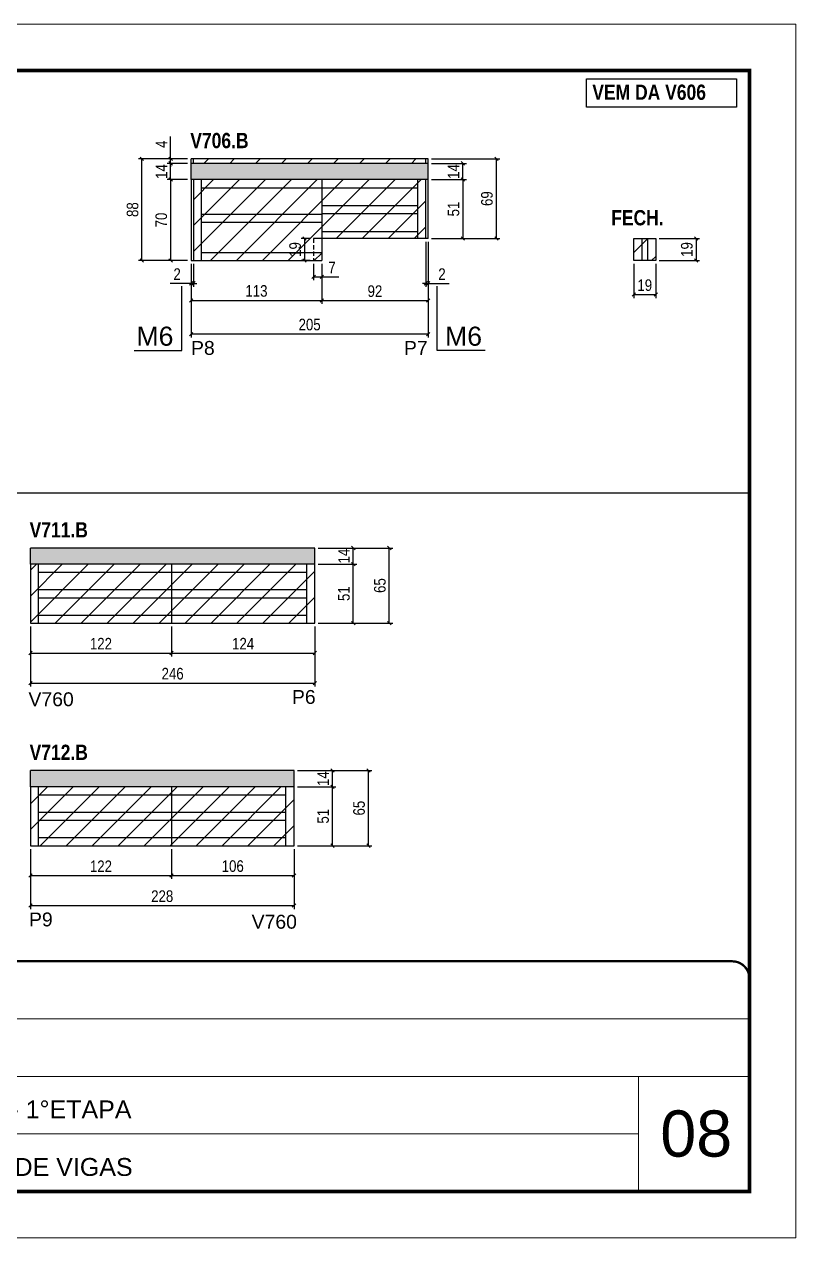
# Model space of a CAD drawing. Extents: x 3309 to 9563, y -2522 to 14608.
# Drawn here: x 8896 to 9563, y 12409 to 13459 of the extents above; entities that cross this region are included whole.
import ezdxf

# ---------------------------------------------------------------- set-up
doc = ezdxf.new("R2010")
doc.units = 0
doc.header["$PDMODE"] = 35
doc.header["$PDSIZE"] = -10
for name, pattern in [('CONTINUO', [0]), ('DASHED', [0.75, 0.5, -0.25]), ('HIDDEN', [0.375, 0.25, -0.125])]:
    doc.linetypes.add(name, pattern=pattern)
for name, color, linetype in [('5', 5, 'Continuous'), ('COTA', 241, 'Continuous'), ('NOMENCLATURA', 7, 'Continuous'), ('Painéis', 200, 'Continuous'), ('SARR_2.2x7', 40, 'Continuous')]:
    doc.layers.add(name, color=color, linetype=linetype)
for name, color, linetype, lineweight in [('CARIMBO', 255, 'Continuous', 9), ('Folhas', 255, 'Continuous', 9), ('Hachura', 251, 'Continuous', 9), ('SARRAFO DE PRESSAO', 251, 'DASHED', 9)]:
    doc.layers.add(name, color=color, linetype=linetype, lineweight=lineweight)
doc.styles.add('ARIAL', font='arial.ttf')
doc.styles.add('COTA TECNICA', font='techl___.ttf', dxfattribs={"height": 10})
doc.styles.get("Standard").update_dxf_attribs({"font": 'arial.ttf'})
doc.styles.add('TECNICA', font='techb___.ttf', dxfattribs={"height": 10})
doc.dimstyles.new('PAINEL', dxfattribs={"dimtxt": 10, "dimasz": 3, "dimexe": 3, "dimexo": 3, "dimgap": 3, "dimtad": 1, "dimdec": 1, "dimzin": 12, "dimdsep": 46, "dimtxsty": 'COTA TECNICA', "dimblk1": 'OBLIQUE', "dimblk2": 'OBLIQUE', "dimsah": 1, "dimcen": 0.9, "dimclrd": 4, "dimclre": 4, "dimclrt": 240, "dimadec": 1, "dimazin": 3, "dimtfac": 1, "dimtdec": 1, "dimtmove": 0, "dimatfit": 3, "dimfxl": 1, "dimtolj": 1, "dimtzin": 12, "dimarcsym": 0})

# ---------------------------------------------------------------- blocks, each defined once
blk = doc.blocks.new('9999999999')
at = {"color": 30, "linetype": 'CONTINUO'}
for p, q in [((98564.6, 34379.6), (99584, 34379.6)), ((98564.6, 34329.8), (99488, 34329.8)), ((99584, 34329.8), (99488, 34329.8)), ((99488, 34329.8), (99488, 34230.2)), ((98564.6, 34280), (99488, 34280))]:
    blk.add_line(p, q, dxfattribs=at)
at = {"color": 30, "linetype": 'CONTINUO', "const_width": 2}
blk.add_lwpolyline([(99584, 34230.2), (99584, 34414.4, 0.414214), (99569, 34429.4), (98229, 34429.4, 0.414214), (98214, 34414.4), (98214, 34245.2, 0.414214), (98229, 34230.2), (99584, 34230.2)], format="xyb", dxfattribs=at)
at = {"layer": 'Folhas'}
blk.add_lwpolyline([(98139, 34190.2), (99624, 34190.2), (99624, 35240.2), (98139, 35240.2)], close=True, dxfattribs=at)
at = {"layer": 'Folhas', "color": 30, "const_width": 3}
blk.add_lwpolyline([(98214, 34230.2), (99584, 34230.2), (99584, 35200.2), (98214, 35200.2)], close=True, dxfattribs=at)
at = {"color": 7, "linetype": 'Continuous', "ltscale": 5, "style": 'ARIAL'}
for s, p in [('TIPO PAR - 1°ETAPA', (98837.7, 34293.5)), ('LATERAIS DE VIGAS', (98837.7, 34243.7))]:
    blk.add_text(s, height=15.483, dxfattribs=at).set_placement(p)
blk = doc.blocks.new('_Oblique')
at = {"color": 0, "linetype": 'ByBlock', "lineweight": -2}
blk.add_line((-0.5, -0.5), (0.5, 0.5), dxfattribs=at)
blk = doc.blocks.new('*D105')
at = {"layer": 'COTA', "color": 4, "lineweight": -2, "transparency": 16777216}
for p, q in [((9244.9, 13270.9), (9244.9, 13188.2)), ((9039.9, 13251.9), (9039.9, 13188.2)), ((9244.9, 13191.2), (9039.9, 13191.2))]:
    blk.add_line(p, q, dxfattribs=at)
at = {"layer": 'Defpoints', "color": 0, "transparency": 16777216}
for p in [(9244.9, 13273.9), (9039.9, 13254.9), (9039.9, 13191.2)]:
    blk.add_point(p, dxfattribs=at)
at = {"layer": 'COTA', "color": 4, "lineweight": -2, "transparency": 16777216, "xscale": 3, "yscale": 3, "zscale": 3, "rotation": 180}
blk.add_blockref('_Oblique', (9039.9, 13191.2), dxfattribs=at)
at = {"layer": 'COTA', "color": 4, "lineweight": -2, "transparency": 16777216, "xscale": 3, "yscale": 3, "zscale": 3}
blk.add_blockref('_Oblique', (9244.9, 13191.2), dxfattribs=at)
at = {"layer": 'COTA', "color": 240, "transparency": 16777216, "insert": (9142.4, 13199.4), "char_height": 10, "attachment_point": 5, "style": 'COTA TECNICA'}
blk.add_mtext('\\A1;205', dxfattribs=at)
blk = doc.blocks.new('*D104')
at = {"layer": 'COTA', "color": 4, "lineweight": -2, "transparency": 16777216}
for p, q in [((9036.9, 13324.9), (9019.2, 13324.9)), ((9022.2, 13324.9), (9022.2, 13254.9)), ((9036.9, 13254.9), (9019.2, 13254.9))]:
    blk.add_line(p, q, dxfattribs=at)
at = {"layer": 'Defpoints', "color": 0, "transparency": 16777216}
for p in [(9039.9, 13324.9), (9022.2, 13254.9), (9039.9, 13254.9)]:
    blk.add_point(p, dxfattribs=at)
at = {"layer": 'COTA', "color": 4, "lineweight": -2, "transparency": 16777216, "xscale": 3, "yscale": 3, "zscale": 3}
for p, rotation in [((9022.2, 13324.9), 90), ((9022.2, 13254.9), 270)]:
    blk.add_blockref('_Oblique', p, dxfattribs=dict(at, rotation=rotation))
at = {"layer": 'COTA', "color": 240, "transparency": 16777216, "insert": (9014.1, 13289.9), "char_height": 10, "attachment_point": 5, "rotation": 90, "style": 'COTA TECNICA'}
blk.add_mtext('\\A1;70', dxfattribs=at)
blk = doc.blocks.new('*D106')
at = {"layer": 'COTA', "color": 4, "lineweight": -2, "transparency": 16777216}
for p, q in [((9039.9, 13251.9), (9039.9, 13217.3)), ((9152.9, 13251.9), (9152.9, 13217.3)), ((9039.9, 13220.3), (9152.9, 13220.3))]:
    blk.add_line(p, q, dxfattribs=at)
at = {"layer": 'Defpoints', "color": 0, "transparency": 16777216}
for p in [(9039.9, 13254.9), (9152.9, 13254.9), (9152.9, 13220.3)]:
    blk.add_point(p, dxfattribs=at)
at = {"layer": 'COTA', "color": 4, "lineweight": -2, "transparency": 16777216, "xscale": 3, "yscale": 3, "zscale": 3, "rotation": 180}
blk.add_blockref('_Oblique', (9039.9, 13220.3), dxfattribs=at)
at = {"layer": 'COTA', "color": 4, "lineweight": -2, "transparency": 16777216, "xscale": 3, "yscale": 3, "zscale": 3}
blk.add_blockref('_Oblique', (9152.9, 13220.3), dxfattribs=at)
at = {"layer": 'COTA', "color": 240, "transparency": 16777216, "insert": (9096.4, 13228.5), "char_height": 10, "attachment_point": 5, "style": 'COTA TECNICA'}
blk.add_mtext('\\A1;113', dxfattribs=at)
blk = doc.blocks.new('*D107')
at = {"layer": 'COTA', "color": 4, "lineweight": -2, "transparency": 16777216}
for p, q in [((9244.9, 13270.9), (9244.9, 13217.3)), ((9152.9, 13251.9), (9152.9, 13217.3)), ((9152.9, 13220.3), (9244.9, 13220.3))]:
    blk.add_line(p, q, dxfattribs=at)
at = {"layer": 'Defpoints', "color": 0, "transparency": 16777216}
for p in [(9244.9, 13273.9), (9152.9, 13254.9), (9244.9, 13220.3)]:
    blk.add_point(p, dxfattribs=at)
at = {"layer": 'COTA', "color": 4, "lineweight": -2, "transparency": 16777216, "xscale": 3, "yscale": 3, "zscale": 3, "rotation": 180}
blk.add_blockref('_Oblique', (9152.9, 13220.3), dxfattribs=at)
at = {"layer": 'COTA', "color": 4, "lineweight": -2, "transparency": 16777216, "xscale": 3, "yscale": 3, "zscale": 3}
blk.add_blockref('_Oblique', (9244.9, 13220.3), dxfattribs=at)
at = {"layer": 'COTA', "color": 240, "transparency": 16777216, "insert": (9198.9, 13228.3), "char_height": 10, "attachment_point": 5, "style": 'COTA TECNICA'}
blk.add_mtext('\\A1;92', dxfattribs=at)
blk = doc.blocks.new('*D108')
at = {"layer": 'COTA', "color": 4, "lineweight": -2, "transparency": 16777216}
for p, q in [((9039.9, 13251.9), (9039.9, 13232.1)), ((9041.9, 13251.9), (9041.9, 13232.1)), ((9039.9, 13235.1), (9021.8, 13235.1)), ((9041.9, 13235.1), (9039.9, 13235.1)), ((9041.9, 13235.1), (9044.9, 13235.1))]:
    blk.add_line(p, q, dxfattribs=at)
at = {"layer": 'Defpoints', "color": 0, "transparency": 16777216}
for p in [(9039.9, 13254.9), (9041.9, 13254.9), (9039.9, 13235.1)]:
    blk.add_point(p, dxfattribs=at)
at = {"layer": 'COTA', "color": 4, "lineweight": -2, "transparency": 16777216, "xscale": 3, "yscale": 3, "zscale": 3}
blk.add_blockref('_Oblique', (9039.9, 13235.1), dxfattribs=at)
at = {"layer": 'COTA', "color": 4, "lineweight": -2, "transparency": 16777216, "xscale": 3, "yscale": 3, "zscale": 3, "rotation": 180}
blk.add_blockref('_Oblique', (9041.9, 13235.1), dxfattribs=at)
at = {"layer": 'COTA', "color": 240, "transparency": 16777216, "insert": (9027.8, 13243.1), "char_height": 10, "attachment_point": 5, "style": 'COTA TECNICA'}
blk.add_mtext('\\A1;2', dxfattribs=at)
blk = doc.blocks.new('*D109')
at = {"layer": 'COTA', "color": 4, "lineweight": -2, "transparency": 16777216}
for p, q in [((9242.9, 13270.9), (9242.9, 13232.1)), ((9244.9, 13270.9), (9244.9, 13232.1)), ((9242.9, 13235.1), (9239.9, 13235.1)), ((9242.9, 13235.1), (9244.9, 13235.1)), ((9244.9, 13235.1), (9263, 13235.1))]:
    blk.add_line(p, q, dxfattribs=at)
at = {"layer": 'Defpoints', "color": 0, "transparency": 16777216}
for p in [(9242.9, 13273.9), (9244.9, 13273.9), (9244.9, 13235.1)]:
    blk.add_point(p, dxfattribs=at)
at = {"layer": 'COTA', "color": 4, "lineweight": -2, "transparency": 16777216, "xscale": 3, "yscale": 3, "zscale": 3}
blk.add_blockref('_Oblique', (9242.9, 13235.1), dxfattribs=at)
at = {"layer": 'COTA', "color": 4, "lineweight": -2, "transparency": 16777216, "xscale": 3, "yscale": 3, "zscale": 3, "rotation": 180}
blk.add_blockref('_Oblique', (9244.9, 13235.1), dxfattribs=at)
at = {"layer": 'COTA', "color": 240, "transparency": 16777216, "insert": (9256.9, 13243.1), "char_height": 10, "attachment_point": 5, "style": 'COTA TECNICA'}
blk.add_mtext('\\A1;2', dxfattribs=at)
blk = doc.blocks.new('*D175')
at = {"layer": 'COTA', "color": 4, "lineweight": -2, "transparency": 16777216}
for p, q in [((9145.9, 13251.9), (9145.9, 13237.8)), ((9152.9, 13251.9), (9152.9, 13237.8)), ((9145.9, 13240.8), (9152.9, 13240.8)), ((9152.9, 13240.8), (9167.6, 13240.8))]:
    blk.add_line(p, q, dxfattribs=at)
at = {"layer": 'Defpoints', "color": 0, "transparency": 16777216}
for p in [(9145.9, 13254.9), (9152.9, 13254.9), (9152.9, 13240.8)]:
    blk.add_point(p, dxfattribs=at)
at = {"layer": 'COTA', "color": 4, "lineweight": -2, "transparency": 16777216, "xscale": 3, "yscale": 3, "zscale": 3, "rotation": 180}
blk.add_blockref('_Oblique', (9145.9, 13240.8), dxfattribs=at)
at = {"layer": 'COTA', "color": 4, "lineweight": -2, "transparency": 16777216, "xscale": 3, "yscale": 3, "zscale": 3}
blk.add_blockref('_Oblique', (9152.9, 13240.8), dxfattribs=at)
at = {"layer": 'COTA', "color": 240, "transparency": 16777216, "insert": (9161.8, 13248.9), "char_height": 10, "attachment_point": 5, "style": 'COTA TECNICA'}
blk.add_mtext('\\A1;7', dxfattribs=at)
blk = doc.blocks.new('*D176')
at = {"layer": 'COTA', "color": 4, "lineweight": -2, "transparency": 16777216}
for p, q in [((9142.9, 13273.9), (9135, 13273.9)), ((9138, 13273.9), (9138, 13254.9)), ((9142.9, 13254.9), (9135, 13254.9))]:
    blk.add_line(p, q, dxfattribs=at)
at = {"layer": 'Defpoints', "color": 0, "transparency": 16777216}
for p in [(9145.9, 13273.9), (9138, 13254.9), (9145.9, 13254.9)]:
    blk.add_point(p, dxfattribs=at)
at = {"layer": 'COTA', "color": 4, "lineweight": -2, "transparency": 16777216, "xscale": 3, "yscale": 3, "zscale": 3}
for p, rotation in [((9138, 13273.9), 90), ((9138, 13254.9), 270)]:
    blk.add_blockref('_Oblique', p, dxfattribs=dict(at, rotation=rotation))
at = {"layer": 'COTA', "color": 240, "transparency": 16777216, "insert": (9129.9, 13264.4), "char_height": 10, "attachment_point": 5, "rotation": 90, "style": 'COTA TECNICA'}
blk.add_mtext('\\A1;19', dxfattribs=at)
blk = doc.blocks.new('*D178')
at = {"layer": 'COTA', "color": 4, "lineweight": -2, "transparency": 16777216}
for p, q in [((9422.8, 13251.9), (9422.8, 13222.4)), ((9441.8, 13251.9), (9441.8, 13222.4)), ((9422.8, 13225.4), (9441.8, 13225.4))]:
    blk.add_line(p, q, dxfattribs=at)
at = {"layer": 'Defpoints', "color": 0, "transparency": 16777216}
for p in [(9422.8, 13254.9), (9441.8, 13254.9), (9441.8, 13225.4)]:
    blk.add_point(p, dxfattribs=at)
at = {"layer": 'COTA', "color": 4, "lineweight": -2, "transparency": 16777216, "xscale": 3, "yscale": 3, "zscale": 3, "rotation": 180}
blk.add_blockref('_Oblique', (9422.8, 13225.4), dxfattribs=at)
at = {"layer": 'COTA', "color": 4, "lineweight": -2, "transparency": 16777216, "xscale": 3, "yscale": 3, "zscale": 3}
blk.add_blockref('_Oblique', (9441.8, 13225.4), dxfattribs=at)
at = {"layer": 'COTA', "color": 240, "transparency": 16777216, "insert": (9432.3, 13233.5), "char_height": 10, "attachment_point": 5, "style": 'COTA TECNICA'}
blk.add_mtext('\\A1;19', dxfattribs=at)
blk = doc.blocks.new('*D179')
at = {"layer": 'COTA', "color": 4, "lineweight": -2, "transparency": 16777216}
for p, q in [((9444.8, 13273.9), (9479.7, 13273.9)), ((9476.7, 13273.9), (9476.7, 13254.9)), ((9444.8, 13254.9), (9479.7, 13254.9))]:
    blk.add_line(p, q, dxfattribs=at)
at = {"layer": 'Defpoints', "color": 0, "transparency": 16777216}
for p in [(9441.8, 13273.9), (9441.8, 13254.9), (9476.7, 13254.9)]:
    blk.add_point(p, dxfattribs=at)
at = {"layer": 'COTA', "color": 4, "lineweight": -2, "transparency": 16777216, "xscale": 3, "yscale": 3, "zscale": 3}
for p, rotation in [((9476.7, 13273.9), 90), ((9476.7, 13254.9), 270)]:
    blk.add_blockref('_Oblique', p, dxfattribs=dict(at, rotation=rotation))
at = {"layer": 'COTA', "color": 240, "transparency": 16777216, "insert": (9468.7, 13264.4), "char_height": 10, "attachment_point": 5, "rotation": 90, "style": 'COTA TECNICA'}
blk.add_mtext('\\A1;19', dxfattribs=at)
blk = doc.blocks.new('*D186')
at = {"layer": 'COTA', "color": 4, "lineweight": -2, "transparency": 16777216}
for p, q in [((8900.9, 12938.1), (8900.9, 12886.2)), ((9146.9, 12938.1), (9146.9, 12886.2)), ((8900.9, 12889.2), (9146.9, 12889.2))]:
    blk.add_line(p, q, dxfattribs=at)
at = {"layer": 'Defpoints', "color": 0, "transparency": 16777216}
for p in [(8900.9, 12941.1), (9146.9, 12941.1), (9146.9, 12889.2)]:
    blk.add_point(p, dxfattribs=at)
at = {"layer": 'COTA', "color": 4, "lineweight": -2, "transparency": 16777216, "xscale": 3, "yscale": 3, "zscale": 3, "rotation": 180}
blk.add_blockref('_Oblique', (8900.9, 12889.2), dxfattribs=at)
at = {"layer": 'COTA', "color": 4, "lineweight": -2, "transparency": 16777216, "xscale": 3, "yscale": 3, "zscale": 3}
blk.add_blockref('_Oblique', (9146.9, 12889.2), dxfattribs=at)
at = {"layer": 'COTA', "color": 240, "transparency": 16777216, "insert": (9023.9, 12897.3), "char_height": 10, "attachment_point": 5, "style": 'COTA TECNICA'}
blk.add_mtext('\\A1;246', dxfattribs=at)
blk = doc.blocks.new('*D187')
at = {"layer": 'COTA', "color": 4, "lineweight": -2, "transparency": 16777216}
for p, q in [((8900.9, 12938.1), (8900.9, 12912.2)), ((9022.9, 12938.1), (9022.9, 12912.2)), ((8900.9, 12915.2), (9022.9, 12915.2))]:
    blk.add_line(p, q, dxfattribs=at)
at = {"layer": 'Defpoints', "color": 0, "transparency": 16777216}
for p in [(8900.9, 12941.1), (9022.9, 12941.1), (9022.9, 12915.2)]:
    blk.add_point(p, dxfattribs=at)
at = {"layer": 'COTA', "color": 4, "lineweight": -2, "transparency": 16777216, "xscale": 3, "yscale": 3, "zscale": 3, "rotation": 180}
blk.add_blockref('_Oblique', (8900.9, 12915.2), dxfattribs=at)
at = {"layer": 'COTA', "color": 4, "lineweight": -2, "transparency": 16777216, "xscale": 3, "yscale": 3, "zscale": 3}
blk.add_blockref('_Oblique', (9022.9, 12915.2), dxfattribs=at)
at = {"layer": 'COTA', "color": 240, "transparency": 16777216, "insert": (8961.9, 12923.3), "char_height": 10, "attachment_point": 5, "style": 'COTA TECNICA'}
blk.add_mtext('\\A1;122', dxfattribs=at)
blk = doc.blocks.new('*D188')
at = {"layer": 'COTA', "color": 4, "lineweight": -2, "transparency": 16777216}
for p, q in [((9022.9, 12938.1), (9022.9, 12912.2)), ((9146.9, 12938.1), (9146.9, 12912.2)), ((9022.9, 12915.2), (9146.9, 12915.2))]:
    blk.add_line(p, q, dxfattribs=at)
at = {"layer": 'Defpoints', "color": 0, "transparency": 16777216}
for p in [(9022.9, 12941.1), (9146.9, 12941.1), (9146.9, 12915.2)]:
    blk.add_point(p, dxfattribs=at)
at = {"layer": 'COTA', "color": 4, "lineweight": -2, "transparency": 16777216, "xscale": 3, "yscale": 3, "zscale": 3, "rotation": 180}
blk.add_blockref('_Oblique', (9022.9, 12915.2), dxfattribs=at)
at = {"layer": 'COTA', "color": 4, "lineweight": -2, "transparency": 16777216, "xscale": 3, "yscale": 3, "zscale": 3}
blk.add_blockref('_Oblique', (9146.9, 12915.2), dxfattribs=at)
at = {"layer": 'COTA', "color": 240, "transparency": 16777216, "insert": (9084.9, 12923.3), "char_height": 10, "attachment_point": 5, "style": 'COTA TECNICA'}
blk.add_mtext('\\A1;124', dxfattribs=at)
blk = doc.blocks.new('*D189')
at = {"layer": 'COTA', "color": 4, "lineweight": -2, "transparency": 16777216}
for p, q in [((9149.9, 12992.1), (9183.2, 12992.1)), ((9180.2, 12941.1), (9180.2, 12992.1)), ((9149.9, 12941.1), (9183.2, 12941.1))]:
    blk.add_line(p, q, dxfattribs=at)
at = {"layer": 'Defpoints', "color": 0, "transparency": 16777216}
for p in [(9146.9, 12992.1), (9180.2, 12992.1), (9146.9, 12941.1)]:
    blk.add_point(p, dxfattribs=at)
at = {"layer": 'COTA', "color": 4, "lineweight": -2, "transparency": 16777216, "xscale": 3, "yscale": 3, "zscale": 3}
for p, rotation in [((9180.2, 12992.1), 90), ((9180.2, 12941.1), 270)]:
    blk.add_blockref('_Oblique', p, dxfattribs=dict(at, rotation=rotation))
at = {"layer": 'COTA', "color": 240, "transparency": 16777216, "insert": (9172.1, 12966.6), "char_height": 10, "attachment_point": 5, "rotation": 90, "style": 'COTA TECNICA'}
blk.add_mtext('\\A1;51', dxfattribs=at)
blk = doc.blocks.new('*D190')
at = {"layer": 'COTA', "color": 4, "lineweight": -2, "transparency": 16777216}
for p, q in [((9149.9, 13006.1), (9183.2, 13006.1)), ((9180.2, 12992.1), (9180.2, 13006.1)), ((9149.9, 12992.1), (9183.2, 12992.1))]:
    blk.add_line(p, q, dxfattribs=at)
at = {"layer": 'Defpoints', "color": 0, "transparency": 16777216}
for p in [(9146.9, 13006.1), (9180.2, 13006.1), (9146.9, 12992.1)]:
    blk.add_point(p, dxfattribs=at)
at = {"layer": 'COTA', "color": 4, "lineweight": -2, "transparency": 16777216, "xscale": 3, "yscale": 3, "zscale": 3}
for p, rotation in [((9180.2, 13006.1), 90), ((9180.2, 12992.1), 270)]:
    blk.add_blockref('_Oblique', p, dxfattribs=dict(at, rotation=rotation))
at = {"layer": 'COTA', "color": 240, "transparency": 16777216, "insert": (9172.1, 12999.1), "char_height": 10, "attachment_point": 5, "rotation": 90, "style": 'COTA TECNICA'}
blk.add_mtext('\\A1;14', dxfattribs=at)
blk = doc.blocks.new('*D191')
at = {"layer": 'COTA', "color": 4, "lineweight": -2, "transparency": 16777216}
for p, q in [((9149.9, 13006.1), (9214.3, 13006.1)), ((9211.3, 12941.1), (9211.3, 13006.1)), ((9149.9, 12941.1), (9214.3, 12941.1))]:
    blk.add_line(p, q, dxfattribs=at)
at = {"layer": 'Defpoints', "color": 0, "transparency": 16777216}
for p in [(9146.9, 13006.1), (9211.3, 13006.1), (9146.9, 12941.1)]:
    blk.add_point(p, dxfattribs=at)
at = {"layer": 'COTA', "color": 4, "lineweight": -2, "transparency": 16777216, "xscale": 3, "yscale": 3, "zscale": 3}
for p, rotation in [((9211.3, 13006.1), 90), ((9211.3, 12941.1), 270)]:
    blk.add_blockref('_Oblique', p, dxfattribs=dict(at, rotation=rotation))
at = {"layer": 'COTA', "color": 240, "transparency": 16777216, "insert": (9203.2, 12973.6), "char_height": 10, "attachment_point": 5, "rotation": 90, "style": 'COTA TECNICA'}
blk.add_mtext('\\A1;65', dxfattribs=at)
blk = doc.blocks.new('*D192')
at = {"layer": 'COTA', "color": 4, "lineweight": -2, "transparency": 16777216}
for p, q in [((8900.9, 12745.5), (8900.9, 12693.7)), ((9128.9, 12745.5), (9128.9, 12693.7)), ((8900.9, 12696.7), (9128.9, 12696.7))]:
    blk.add_line(p, q, dxfattribs=at)
at = {"layer": 'Defpoints', "color": 0, "transparency": 16777216}
for p in [(8900.9, 12748.5), (9128.9, 12748.5), (9128.9, 12696.7)]:
    blk.add_point(p, dxfattribs=at)
at = {"layer": 'COTA', "color": 4, "lineweight": -2, "transparency": 16777216, "xscale": 3, "yscale": 3, "zscale": 3, "rotation": 180}
blk.add_blockref('_Oblique', (8900.9, 12696.7), dxfattribs=at)
at = {"layer": 'COTA', "color": 4, "lineweight": -2, "transparency": 16777216, "xscale": 3, "yscale": 3, "zscale": 3}
blk.add_blockref('_Oblique', (9128.9, 12696.7), dxfattribs=at)
at = {"layer": 'COTA', "color": 240, "transparency": 16777216, "insert": (9014.9, 12704.8), "char_height": 10, "attachment_point": 5, "style": 'COTA TECNICA'}
blk.add_mtext('\\A1;228', dxfattribs=at)
blk = doc.blocks.new('*D193')
at = {"layer": 'COTA', "color": 4, "lineweight": -2, "transparency": 16777216}
for p, q in [((8900.9, 12745.5), (8900.9, 12719.7)), ((9022.9, 12745.5), (9022.9, 12719.7)), ((8900.9, 12722.7), (9022.9, 12722.7))]:
    blk.add_line(p, q, dxfattribs=at)
at = {"layer": 'Defpoints', "color": 0, "transparency": 16777216}
for p in [(8900.9, 12748.5), (9022.9, 12748.5), (9022.9, 12722.7)]:
    blk.add_point(p, dxfattribs=at)
at = {"layer": 'COTA', "color": 4, "lineweight": -2, "transparency": 16777216, "xscale": 3, "yscale": 3, "zscale": 3, "rotation": 180}
blk.add_blockref('_Oblique', (8900.9, 12722.7), dxfattribs=at)
at = {"layer": 'COTA', "color": 4, "lineweight": -2, "transparency": 16777216, "xscale": 3, "yscale": 3, "zscale": 3}
blk.add_blockref('_Oblique', (9022.9, 12722.7), dxfattribs=at)
at = {"layer": 'COTA', "color": 240, "transparency": 16777216, "insert": (8961.9, 12730.7), "char_height": 10, "attachment_point": 5, "style": 'COTA TECNICA'}
blk.add_mtext('\\A1;122', dxfattribs=at)
blk = doc.blocks.new('*D194')
at = {"layer": 'COTA', "color": 4, "lineweight": -2, "transparency": 16777216}
for p, q in [((9022.9, 12745.5), (9022.9, 12719.7)), ((9128.9, 12745.5), (9128.9, 12719.7)), ((9022.9, 12722.7), (9128.9, 12722.7))]:
    blk.add_line(p, q, dxfattribs=at)
at = {"layer": 'Defpoints', "color": 0, "transparency": 16777216}
for p in [(9022.9, 12748.5), (9128.9, 12748.5), (9128.9, 12722.7)]:
    blk.add_point(p, dxfattribs=at)
at = {"layer": 'COTA', "color": 4, "lineweight": -2, "transparency": 16777216, "xscale": 3, "yscale": 3, "zscale": 3, "rotation": 180}
blk.add_blockref('_Oblique', (9022.9, 12722.7), dxfattribs=at)
at = {"layer": 'COTA', "color": 4, "lineweight": -2, "transparency": 16777216, "xscale": 3, "yscale": 3, "zscale": 3}
blk.add_blockref('_Oblique', (9128.9, 12722.7), dxfattribs=at)
at = {"layer": 'COTA', "color": 240, "transparency": 16777216, "insert": (9075.9, 12730.8), "char_height": 10, "attachment_point": 5, "style": 'COTA TECNICA'}
blk.add_mtext('\\A1;106', dxfattribs=at)
blk = doc.blocks.new('*D195')
at = {"layer": 'COTA', "color": 4, "lineweight": -2, "transparency": 16777216}
for p, q in [((9131.9, 12799.5), (9165.2, 12799.5)), ((9162.2, 12748.5), (9162.2, 12799.5)), ((9131.9, 12748.5), (9165.2, 12748.5))]:
    blk.add_line(p, q, dxfattribs=at)
at = {"layer": 'Defpoints', "color": 0, "transparency": 16777216}
for p in [(9128.9, 12799.5), (9162.2, 12799.5), (9128.9, 12748.5)]:
    blk.add_point(p, dxfattribs=at)
at = {"layer": 'COTA', "color": 4, "lineweight": -2, "transparency": 16777216, "xscale": 3, "yscale": 3, "zscale": 3}
for p, rotation in [((9162.2, 12799.5), 90), ((9162.2, 12748.5), 270)]:
    blk.add_blockref('_Oblique', p, dxfattribs=dict(at, rotation=rotation))
at = {"layer": 'COTA', "color": 240, "transparency": 16777216, "insert": (9154.1, 12774), "char_height": 10, "attachment_point": 5, "rotation": 90, "style": 'COTA TECNICA'}
blk.add_mtext('\\A1;51', dxfattribs=at)
blk = doc.blocks.new('*D196')
at = {"layer": 'COTA', "color": 4, "lineweight": -2, "transparency": 16777216}
for p, q in [((9131.9, 12813.5), (9165.2, 12813.5)), ((9162.2, 12799.5), (9162.2, 12813.5)), ((9131.9, 12799.5), (9165.2, 12799.5))]:
    blk.add_line(p, q, dxfattribs=at)
at = {"layer": 'Defpoints', "color": 0, "transparency": 16777216}
for p in [(9128.9, 12813.5), (9162.2, 12813.5), (9128.9, 12799.5)]:
    blk.add_point(p, dxfattribs=at)
at = {"layer": 'COTA', "color": 4, "lineweight": -2, "transparency": 16777216, "xscale": 3, "yscale": 3, "zscale": 3}
for p, rotation in [((9162.2, 12813.5), 90), ((9162.2, 12799.5), 270)]:
    blk.add_blockref('_Oblique', p, dxfattribs=dict(at, rotation=rotation))
at = {"layer": 'COTA', "color": 240, "transparency": 16777216, "insert": (9154.1, 12806.5), "char_height": 10, "attachment_point": 5, "rotation": 90, "style": 'COTA TECNICA'}
blk.add_mtext('\\A1;14', dxfattribs=at)
blk = doc.blocks.new('*D197')
at = {"layer": 'COTA', "color": 4, "lineweight": -2, "transparency": 16777216}
for p, q in [((9131.9, 12813.5), (9196.3, 12813.5)), ((9193.3, 12748.5), (9193.3, 12813.5)), ((9131.9, 12748.5), (9196.3, 12748.5))]:
    blk.add_line(p, q, dxfattribs=at)
at = {"layer": 'Defpoints', "color": 0, "transparency": 16777216}
for p in [(9128.9, 12813.5), (9193.3, 12813.5), (9128.9, 12748.5)]:
    blk.add_point(p, dxfattribs=at)
at = {"layer": 'COTA', "color": 4, "lineweight": -2, "transparency": 16777216, "xscale": 3, "yscale": 3, "zscale": 3}
for p, rotation in [((9193.3, 12813.5), 90), ((9193.3, 12748.5), 270)]:
    blk.add_blockref('_Oblique', p, dxfattribs=dict(at, rotation=rotation))
at = {"layer": 'COTA', "color": 240, "transparency": 16777216, "insert": (9185.2, 12781), "char_height": 10, "attachment_point": 5, "rotation": 90, "style": 'COTA TECNICA'}
blk.add_mtext('\\A1;65', dxfattribs=at)
blk = doc.blocks.new('*D204')
at = {"layer": 'COTA', "color": 4, "lineweight": -2, "transparency": 16777216}
for p, q in [((9247.9, 13324.9), (9278, 13324.9)), ((9275, 13324.9), (9275, 13273.9)), ((9247.9, 13273.9), (9278, 13273.9))]:
    blk.add_line(p, q, dxfattribs=at)
at = {"layer": 'Defpoints', "color": 0, "transparency": 16777216}
for p in [(9244.9, 13324.9), (9244.9, 13273.9), (9275, 13273.9)]:
    blk.add_point(p, dxfattribs=at)
at = {"layer": 'COTA', "color": 4, "lineweight": -2, "transparency": 16777216, "xscale": 3, "yscale": 3, "zscale": 3}
for p, rotation in [((9275, 13324.9), 90), ((9275, 13273.9), 270)]:
    blk.add_blockref('_Oblique', p, dxfattribs=dict(at, rotation=rotation))
at = {"layer": 'COTA', "color": 240, "transparency": 16777216, "insert": (9266.9, 13299.4), "char_height": 10, "attachment_point": 5, "rotation": 90, "style": 'COTA TECNICA'}
blk.add_mtext('\\A1;51', dxfattribs=at)
blk = doc.blocks.new('*D264')
at = {"layer": 'COTA', "color": 4, "lineweight": -2, "transparency": 16777216}
for p, q in [((9247.9, 13338.9), (9278, 13338.9)), ((9275, 13324.9), (9275, 13338.9)), ((9247.9, 13324.9), (9278, 13324.9))]:
    blk.add_line(p, q, dxfattribs=at)
at = {"layer": 'Defpoints', "color": 0, "transparency": 16777216}
for p in [(9244.9, 13338.9), (9275, 13338.9), (9244.9, 13324.9)]:
    blk.add_point(p, dxfattribs=at)
at = {"layer": 'COTA', "color": 4, "lineweight": -2, "transparency": 16777216, "xscale": 3, "yscale": 3, "zscale": 3}
for p, rotation in [((9275, 13338.9), 90), ((9275, 13324.9), 270)]:
    blk.add_blockref('_Oblique', p, dxfattribs=dict(at, rotation=rotation))
at = {"layer": 'COTA', "color": 240, "transparency": 16777216, "insert": (9266.9, 13331.9), "char_height": 10, "attachment_point": 5, "rotation": 90, "style": 'COTA TECNICA'}
blk.add_mtext('\\A1;14', dxfattribs=at)
blk = doc.blocks.new('*D265')
at = {"layer": 'COTA', "color": 4, "lineweight": -2, "transparency": 16777216}
for p, q in [((9036.9, 13338.9), (9019.2, 13338.9)), ((9022.2, 13324.9), (9022.2, 13338.9)), ((9036.9, 13324.9), (9019.2, 13324.9))]:
    blk.add_line(p, q, dxfattribs=at)
at = {"layer": 'Defpoints', "color": 0, "transparency": 16777216}
for p in [(9022.2, 13338.9), (9039.9, 13338.9), (9039.9, 13324.9)]:
    blk.add_point(p, dxfattribs=at)
at = {"layer": 'COTA', "color": 4, "lineweight": -2, "transparency": 16777216, "xscale": 3, "yscale": 3, "zscale": 3}
for p, rotation in [((9022.2, 13338.9), 90), ((9022.2, 13324.9), 270)]:
    blk.add_blockref('_Oblique', p, dxfattribs=dict(at, rotation=rotation))
at = {"layer": 'COTA', "color": 240, "transparency": 16777216, "insert": (9014.2, 13331.9), "char_height": 10, "attachment_point": 5, "rotation": 90, "style": 'COTA TECNICA'}
blk.add_mtext('\\A1;14', dxfattribs=at)
blk = doc.blocks.new('*D266')
at = {"layer": 'COTA', "color": 4, "lineweight": -2, "transparency": 16777216}
for p, q in [((9022.2, 13342.9), (9022.2, 13362.1)), ((9036.9, 13342.9), (9019.2, 13342.9)), ((9036.9, 13338.9), (9019.2, 13338.9)), ((9022.2, 13338.9), (9022.2, 13342.9)), ((9022.2, 13338.9), (9022.2, 13335.9))]:
    blk.add_line(p, q, dxfattribs=at)
at = {"layer": 'Defpoints', "color": 0, "transparency": 16777216}
for p in [(9022.2, 13342.9), (9039.9, 13342.9), (9039.9, 13338.9)]:
    blk.add_point(p, dxfattribs=at)
at = {"layer": 'COTA', "color": 4, "lineweight": -2, "transparency": 16777216, "xscale": 3, "yscale": 3, "zscale": 3}
for p, rotation in [((9022.2, 13342.9), 270), ((9022.2, 13338.9), 90)]:
    blk.add_blockref('_Oblique', p, dxfattribs=dict(at, rotation=rotation))
at = {"layer": 'COTA', "color": 240, "transparency": 16777216, "insert": (9014.2, 13355.5), "char_height": 10, "attachment_point": 5, "rotation": 90, "style": 'COTA TECNICA'}
blk.add_mtext('\\A1;4', dxfattribs=at)
blk = doc.blocks.new('*D267')
at = {"layer": 'COTA', "color": 4, "lineweight": -2, "transparency": 16777216}
for p, q in [((9036.9, 13342.9), (8994.3, 13342.9)), ((8997.3, 13254.9), (8997.3, 13342.9)), ((9036.9, 13254.9), (8994.3, 13254.9))]:
    blk.add_line(p, q, dxfattribs=at)
at = {"layer": 'Defpoints', "color": 0, "transparency": 16777216}
for p in [(8997.3, 13342.9), (9039.9, 13342.9), (9039.9, 13254.9)]:
    blk.add_point(p, dxfattribs=at)
at = {"layer": 'COTA', "color": 4, "lineweight": -2, "transparency": 16777216, "xscale": 3, "yscale": 3, "zscale": 3}
for p, rotation in [((8997.3, 13342.9), 90), ((8997.3, 13254.9), 270)]:
    blk.add_blockref('_Oblique', p, dxfattribs=dict(at, rotation=rotation))
at = {"layer": 'COTA', "color": 240, "transparency": 16777216, "insert": (8989.3, 13298.9), "char_height": 10, "attachment_point": 5, "rotation": 90, "style": 'COTA TECNICA'}
blk.add_mtext('\\A1;88', dxfattribs=at)
blk = doc.blocks.new('*D268')
at = {"layer": 'COTA', "color": 4, "lineweight": -2, "transparency": 16777216}
for p, q in [((9247.9, 13342.9), (9307, 13342.9)), ((9304, 13273.9), (9304, 13342.9)), ((9247.9, 13273.9), (9307, 13273.9))]:
    blk.add_line(p, q, dxfattribs=at)
at = {"layer": 'Defpoints', "color": 0, "transparency": 16777216}
for p in [(9244.9, 13342.9), (9304, 13342.9), (9244.9, 13273.9)]:
    blk.add_point(p, dxfattribs=at)
at = {"layer": 'COTA', "color": 4, "lineweight": -2, "transparency": 16777216, "xscale": 3, "yscale": 3, "zscale": 3}
for p, rotation in [((9304, 13342.9), 90), ((9304, 13273.9), 270)]:
    blk.add_blockref('_Oblique', p, dxfattribs=dict(at, rotation=rotation))
at = {"layer": 'COTA', "color": 240, "transparency": 16777216, "insert": (9295.8, 13308.4), "char_height": 10, "attachment_point": 5, "rotation": 90, "style": 'COTA TECNICA'}
blk.add_mtext('\\A1;69', dxfattribs=at)

msp = doc.modelspace()

# ---------------------------------------------------------------- hatches: boundary and pattern name
at = {"layer": 'COTA'}
h = msp.add_hatch(dxfattribs=at)
h.set_pattern_fill('AR-CONC', color=256, scale=0.03)
h.paths.add_polyline_path([(9244.89, 13338.87), (9039.89, 13338.87), (9039.89, 13324.87), (9244.89, 13324.87)])
h = msp.add_hatch(dxfattribs=at)
h.set_pattern_fill('AR-CONC', color=256, scale=0.03)
h.set_pattern_definition([(50, (396.5824, 57.4984), (5.4655401, -0.4781726), [0.5715, -6.2865]), (355, (396.5824, 57.4984), (-1.0573026, 5.7317054), [0.4572, -5.0292175]), (100.451445, (397.038, 57.4586), (4.4082374, 5.2535326), [0.4857003, -5.3427073]), (46.1842, (396.5824, 59.0224), (8.1323712, -1.2612698), [0.85725, -9.42975]), (96.63556, (397.26, 58.917), (7.122124, 7.4227837), [0.7285507, -8.0140682]), (351.18415, (396.582, 59.0224), (7.122124, 7.4227837), [0.685799, -7.543792]), (21, (397.3444, 58.6414), (4.5484317, -3.067956), [0.5715, -6.2865]), (326, (397.3444, 58.6414), (1.8540609, 5.525639), [0.4572, -5.0292]), (71.451445, (397.7234, 58.386), (6.4024926, 2.457683), [0.4857003, -5.3426981]), (37.5, (396.5824, 57.4984), (0.0926581, 2.53665117), [0, -4.96824, 0, -5.1054, 0, -5.04825]), (7.5, (396.5824, 57.4984), (2.00458988, 3.00541724), [0, -2.91084, 0, -4.85394, 0, -1.92405]), (327.5, (394.8831, 57.4984), (4.06771786, -0.17186232), [0, -1.905, 0, -5.9436, 0, -7.8867]), (317.5, (394.121, 57.4984), (4.44387544, 0.7627947), [0, -2.4765, 0, -3.94716, 0, -5.6007])])
h.paths.add_polyline_path([(9146.91, 12992.06), (9146.91, 13006.06), (8900.91, 13006.06), (8900.91, 12992.06)])
h = msp.add_hatch(dxfattribs=at)
h.set_pattern_fill('AR-CONC', color=256, scale=0.03)
h.set_pattern_definition([(50, (396.5824, -135.0397), (5.4655401, -0.4781726), [0.5715, -6.2865]), (355, (396.5824, -135.04), (-1.0573026, 5.7317054), [0.4572, -5.0292175]), (100.451445, (397.038, -135.0796), (4.4082374, 5.2535326), [0.4857003, -5.3427073]), (46.1842, (396.5824, -133.516), (8.1323712, -1.2612698), [0.85725, -9.42975]), (96.63556, (397.26, -133.621), (7.122124, 7.4227837), [0.7285507, -8.0140682]), (351.18415, (396.582, -133.516), (7.122124, 7.4227837), [0.685799, -7.543792]), (21, (397.3444, -133.8967), (4.5484317, -3.067956), [0.5715, -6.2865]), (326, (397.3444, -133.897), (1.8540609, 5.525639), [0.4572, -5.0292]), (71.451445, (397.7234, -134.1524), (6.4024926, 2.457683), [0.4857003, -5.3426981]), (37.5, (396.5824, -135.0397), (0.0926581, 2.53665117), [0, -4.96824, 0, -5.1054, 0, -5.04825]), (7.5, (396.5824, -135.0397), (2.00458988, 3.00541724), [0, -2.91084, 0, -4.85394, 0, -1.92405]), (327.5, (394.8831, -135.0397), (4.06771786, -0.17186232), [0, -1.905, 0, -5.9436, 0, -7.8867]), (317.5, (394.121, -135.0397), (4.44387544, 0.7627947), [0, -2.4765, 0, -3.94716, 0, -5.6007])])
h.paths.add_polyline_path([(9128.91, 12799.52), (9128.91, 12813.52), (8900.91, 12813.52), (8900.91, 12799.52)])
at = {"layer": 'Hachura', "linetype": 'ByBlock'}
h = msp.add_hatch(dxfattribs=at)
h.set_pattern_fill('ANSI31', color=256, scale=5)
h.paths.add_polyline_path([(8748.33, 13342.87), (8504.33, 13342.87), (8504.33, 13273.87), (8693.33, 13273.87), (8693.33, 13254.87), (8748.33, 13254.87)])
h.paths.add_polyline_path([(8823.33, 13342.87), (8748.33, 13342.87), (8748.33, 13254.87), (8823.33, 13254.87)])
h.paths.add_polyline_path([(9152.89, 13324.87), (9041.89, 13324.87), (9041.89, 13254.87), (9152.89, 13254.87)])
h.paths.add_polyline_path([(9242.89, 13324.87), (9152.89, 13324.87), (9152.89, 13273.87), (9242.89, 13273.87)])
h.paths.add_polyline_path([(9441.78, 13273.87), (9422.78, 13273.87), (9422.78, 13254.87), (9441.78, 13254.87)])
h.paths.add_polyline_path([(9242.89, 13342.87), (9041.89, 13342.87), (9041.89, 13338.87), (9242.89, 13338.87)])
h = msp.add_hatch(dxfattribs=at)
h.set_pattern_fill('ANSI31', color=256, scale=5)
h.paths.add_polyline_path([(8626.33, 12992.06), (8504.33, 12992.06), (8504.33, 12941.06), (8626.33, 12941.06)])
h.paths.add_polyline_path([(8750.33, 12992.06), (8626.33, 12992.06), (8626.33, 12941.06), (8750.33, 12941.06)])
h.paths.add_polyline_path([(9022.91, 12992.06), (8900.91, 12992.06), (8900.91, 12941.06), (9022.91, 12941.06)])
h.paths.add_polyline_path([(9146.91, 12992.06), (9022.91, 12992.06), (9022.91, 12941.06), (9146.91, 12941.06)])
h.paths.add_polyline_path([(9128.91, 12799.52), (9022.91, 12799.52), (9022.91, 12748.52), (9128.91, 12748.52)])
h.paths.add_polyline_path([(9022.91, 12799.52), (8900.91, 12799.52), (8900.91, 12748.52), (9022.91, 12748.52)])
h.paths.add_polyline_path([(8732.33, 12799.52), (8626.33, 12799.52), (8626.33, 12748.52), (8732.33, 12748.52)])
h.paths.add_polyline_path([(8626.33, 12799.52), (8504.33, 12799.52), (8504.33, 12748.52), (8626.33, 12748.52)])

# ---------------------------------------------------------------- linework, layer by layer
at = {"layer": 'COTA'}
for p, q in [((9039.89, 13324.87), (9039.89, 13338.87)), ((9244.89, 13324.87), (9244.89, 13338.87)), ((9152.89, 13273.87), (9145.89, 13273.87)), ((8152.87, 13053.86), (9522.87, 13053.86)), ((8900.91, 12992.06), (8900.91, 13006.06)), ((9146.91, 13006.06), (8900.91, 13006.06)), ((9146.91, 12992.06), (9146.91, 13006.06)), ((8900.91, 12799.52), (8900.91, 12813.52)), ((9128.91, 12813.52), (8900.91, 12813.52)), ((9128.91, 12799.52), (9128.91, 12813.52))]:
    msp.add_line(p, q, dxfattribs=at)
at = {"layer": 'NOMENCLATURA', "linetype": 'Continuous'}
for p, q in [((9031.97, 13176.94), (9031.97, 13232.58)), ((9252.8, 13176.94), (9252.8, 13232.58)), ((8990.57, 13176.94), (9031.97, 13176.94)), ((9294.2, 13176.94), (9252.8, 13176.94))]:
    msp.add_line(p, q, dxfattribs=at)
at = {"layer": 'NOMENCLATURA'}
msp.add_lwpolyline([(9381.92, 13412.2), (9511.55, 13412.2), (9511.55, 13387.63), (9381.92, 13387.63)], close=True, dxfattribs=at)
at = {"layer": 'Painéis', "linetype": 'ByBlock'}
for p, q in [((9244.89, 13342.87), (9039.89, 13342.87)), ((9039.89, 13338.87), (9039.89, 13342.87)), ((9244.89, 13338.87), (9039.89, 13338.87)), ((9041.89, 13338.87), (9041.89, 13342.87)), ((9242.89, 13338.87), (9242.89, 13342.87)), ((9244.89, 13338.87), (9244.89, 13342.87)), ((9244.89, 13324.87), (9039.89, 13324.87)), ((9039.89, 13324.87), (9039.89, 13254.87)), ((9041.89, 13324.87), (9041.89, 13254.87)), ((9152.89, 13324.87), (9152.89, 13254.87)), ((9242.89, 13273.87), (9242.89, 13324.87)), ((9244.89, 13273.87), (9244.89, 13324.87)), ((9244.89, 13273.87), (9152.89, 13273.87)), ((9422.78, 13254.87), (9422.78, 13273.87)), ((9422.78, 13273.87), (9441.78, 13273.87)), ((9441.78, 13273.87), (9441.78, 13254.87)), ((9039.89, 13254.87), (9152.89, 13254.87)), ((9441.78, 13254.87), (9422.78, 13254.87)), ((9146.91, 12992.06), (8900.91, 12992.06)), ((8900.91, 12992.06), (8900.91, 12941.06)), ((9022.91, 12992.06), (9022.91, 12941.06)), ((9146.91, 12941.06), (9146.91, 12992.06)), ((8900.91, 12941.06), (9146.91, 12941.06)), ((9128.91, 12799.52), (8900.91, 12799.52)), ((8900.91, 12799.52), (8900.91, 12748.52)), ((9022.91, 12799.52), (9022.91, 12748.52)), ((9128.91, 12748.52), (9128.91, 12799.52)), ((8900.91, 12748.52), (9128.91, 12748.52))]:
    msp.add_line(p, q, dxfattribs=at)
at = {"layer": 'SARR_2.2x7', "linetype": 'Continuous'}
for p, q in [((9048.89, 13254.87), (9048.89, 13324.87)), ((9235.89, 13273.87), (9235.89, 13324.87)), ((9048.89, 13317.87), (9152.89, 13317.87)), ((9152.89, 13317.87), (9235.89, 13317.87)), ((9048.89, 13295.04), (9152.89, 13295.04)), ((9152.89, 13302.43), (9235.89, 13302.43)), ((9152.89, 13295.43), (9235.89, 13295.43)), ((9048.89, 13288.04), (9152.89, 13288.04)), ((9152.89, 13280.04), (9235.89, 13280.04)), ((9429.78, 13273.87), (9429.78, 13254.87)), ((9434.78, 13273.87), (9434.78, 13254.87)), ((9048.89, 13261.87), (9152.89, 13261.87)), ((8907.91, 12941.06), (8907.91, 12992.06)), ((9139.91, 12941.06), (9139.91, 12992.06)), ((8907.91, 12985.06), (9022.91, 12985.06)), ((9022.91, 12985.06), (9139.91, 12985.06)), ((8907.91, 12970.08), (9022.91, 12970.08)), ((9022.91, 12970.08), (9139.91, 12970.08)), ((8907.91, 12963.08), (9022.91, 12963.08)), ((9022.91, 12963.08), (9139.91, 12963.08)), ((8907.91, 12948.06), (9022.91, 12948.06)), ((9022.91, 12948.06), (9139.91, 12948.06)), ((8907.91, 12748.52), (8907.91, 12799.52)), ((9121.91, 12748.52), (9121.91, 12799.52)), ((8907.91, 12792.52), (9022.91, 12792.52)), ((9022.91, 12792.52), (9121.91, 12792.52)), ((8907.91, 12777.54), (9022.91, 12777.54)), ((8907.91, 12770.54), (9022.91, 12770.54)), ((9022.91, 12777.54), (9121.91, 12777.54)), ((9022.91, 12770.54), (9121.91, 12770.54)), ((8907.91, 12755.52), (9022.91, 12755.52)), ((9022.91, 12755.52), (9121.91, 12755.52))]:
    msp.add_line(p, q, dxfattribs=at)
at = {"layer": 'SARR_2.2x7', "linetype": 'HIDDEN', "ltscale": 15}
msp.add_line((9145.89, 13273.87), (9145.89, 13254.87), dxfattribs=at)

# ---------------------------------------------------------------- block references
at = {"layer": 'SARRAFO DE PRESSAO', "color": 6, "linetype": 'ByBlock'}
msp.add_blockref('9999999999', (-90061.11, -21780.92), dxfattribs=at)

# ---------------------------------------------------------------- texts
at = {"layer": '5', "linetype": 'Continuous'}
for s, rotation, p in [('P8', 359.99996, (9039.82, 13173.23)), ('P7', 0.00004, (9223.97, 13173.23)), ('V760', 359.99996, (8899.22, 12869.22)), ('P6', 359.99996, (9127.1, 12871.22)), ('P9', 0.00004, (8899.66, 12678.69)), ('V760', 0.00004, (9092.26, 12676.69))]:
    msp.add_text(s, height=12, rotation=rotation, dxfattribs=at).set_placement(p)
at = {"layer": 'CARIMBO', "style": 'ARIAL'}
msp.add_text('08', height=40, dxfattribs=at).set_placement((9445.73, 12479.43))
at = {"layer": 'NOMENCLATURA', "style": 'TECNICA'}
for s, p in [('VEM DA V606', (9386.93, 13393.9)), ('V706.B', (9039.17, 13352.06)), ('FECH.', (9403.25, 13285.3)), ('V711.B', (8900.19, 13015.25)), ('V712.B', (8900.19, 12822.71))]:
    msp.add_text(s, height=13.2, dxfattribs=at).set_placement(p)
at = {"layer": 'NOMENCLATURA', "linetype": 'Continuous'}
for p in [(8992.58, 13181.14), (9259.52, 13181.14)]:
    msp.add_text('M6', height=16.5, dxfattribs=at).set_placement(p)

# ---------------------------------------------------------------- dimensions: what is measured, and where the dimension line sits
at = {"layer": 'COTA'}
for base, p1, p2, angle, picture, middle in [((9022.25, 13342.87), (9039.89, 13338.87), (9039.89, 13342.87), 90, '*D266', (9014.18, 13355.49)), ((8997.35, 13342.87), (9039.89, 13254.87), (9039.89, 13342.87), 90, '*D267', (8989.25, 13298.87)), ((9303.96, 13342.87), (9244.89, 13273.87), (9244.89, 13342.87), 90, '*D268', (9295.83, 13308.37)), ((9022.25, 13254.87), (9039.89, 13324.87), (9039.89, 13254.87), 90, '*D104', (9014.15, 13289.87)), ((9274.97, 13273.87), (9244.89, 13324.87), (9244.89, 13273.87), 90, '*D204', (9266.86, 13299.37)), ((9039.89, 13191.25), (9244.89, 13273.87), (9039.89, 13254.87), 180, '*D105', (9142.39, 13199.36)), ((9138.03, 13254.87), (9145.89, 13273.87), (9145.89, 13254.87), 90, '*D176', (9129.94, 13264.37)), ((9244.89, 13235.09), (9242.89, 13273.87), (9244.89, 13273.87), 180, '*D109', (9256.94, 13243.09)), ((9476.74, 13254.87), (9441.78, 13273.87), (9441.78, 13254.87), 90, '*D179', (9468.65, 13264.37)), ((9211.28, 13006.06), (9146.91, 12941.06), (9146.91, 13006.06), 90, '*D191', (9203.17, 12973.56)), ((9180.2, 12992.06), (9146.91, 12941.06), (9146.91, 12992.06), 90, '*D189', (9172.09, 12966.56)), ((9146.91, 12889.24), (8900.91, 12941.06), (9146.91, 12941.06), 180, '*D186', (9023.91, 12897.34)), ((9193.28, 12813.52), (9128.91, 12748.52), (9128.91, 12813.52), 90, '*D197', (9185.17, 12781.02)), ((9162.2, 12799.52), (9128.91, 12748.52), (9128.91, 12799.52), 90, '*D195', (9154.09, 12774.02)), ((9128.91, 12696.7), (8900.91, 12748.52), (9128.91, 12748.52), 180, '*D192', (9014.91, 12704.79))]:
    dim = msp.add_linear_dim(base=base, p1=p1, p2=p2, angle=angle, dimstyle='PAINEL', dxfattribs=at)
    dim.commit()
    dim.dimension.update_dxf_attribs({"geometry": picture, "text_midpoint": middle})
for base, p1, p2, picture, middle in [((9022.25, 13338.87), (9039.89, 13324.87), (9039.89, 13338.87), '*D265', (9022.25, 13331.87)), ((9274.97, 13338.87), (9244.89, 13324.87), (9244.89, 13338.87), '*D264', (9274.97, 13331.87)), ((9180.2, 13006.06), (9146.91, 12992.06), (9146.91, 13006.06), '*D190', (9180.2, 12999.06)), ((9162.2, 12813.52), (9128.91, 12799.52), (9128.91, 12813.52), '*D196', (9162.2, 12806.52))]:
    dim = msp.add_linear_dim(base=base, p1=p1, p2=p2, angle=90, dimstyle='PAINEL', dxfattribs=at)
    dim.commit()
    dim.dimension.update_dxf_attribs({"geometry": picture, "text_midpoint": middle, "dimtype": 160})
for base, p1, p2, picture, middle in [((9244.89, 13220.25), (9152.89, 13254.87), (9244.89, 13273.87), '*D107', (9198.89, 13228.34)), ((9146.91, 12915.22), (9022.91, 12941.06), (9146.91, 12941.06), '*D188', (9084.91, 12923.3)), ((9128.91, 12722.69), (9022.91, 12748.52), (9128.91, 12748.52), '*D194', (9075.91, 12730.79))]:
    dim = msp.add_linear_dim(base=base, p1=p1, p2=p2, dimstyle='PAINEL', override={"dimtmove": 1}, dxfattribs=at)
    dim.commit()
    dim.dimension.update_dxf_attribs({"geometry": picture, "text_midpoint": middle})
for base, p1, p2, picture, middle in [((9039.89, 13235.09), (9041.89, 13254.87), (9039.89, 13254.87), '*D108', (9027.83, 13243.09)), ((9152.89, 13220.25), (9039.89, 13254.87), (9152.89, 13254.87), '*D106', (9096.39, 13228.47)), ((9152.89, 13240.84), (9145.89, 13254.87), (9152.89, 13254.87), '*D175', (9161.75, 13248.91)), ((9441.78, 13225.4), (9422.78, 13254.87), (9441.78, 13254.87), '*D178', (9432.28, 13233.49)), ((9022.91, 12915.22), (8900.91, 12941.06), (9022.91, 12941.06), '*D187', (8961.91, 12923.28)), ((9022.91, 12722.69), (8900.91, 12748.52), (9022.91, 12748.52), '*D193', (8961.91, 12730.74))]:
    dim = msp.add_linear_dim(base=base, p1=p1, p2=p2, dimstyle='PAINEL', dxfattribs=at)
    dim.commit()
    dim.dimension.update_dxf_attribs({"geometry": picture, "text_midpoint": middle})

doc.saveas('drawing.dxf')
